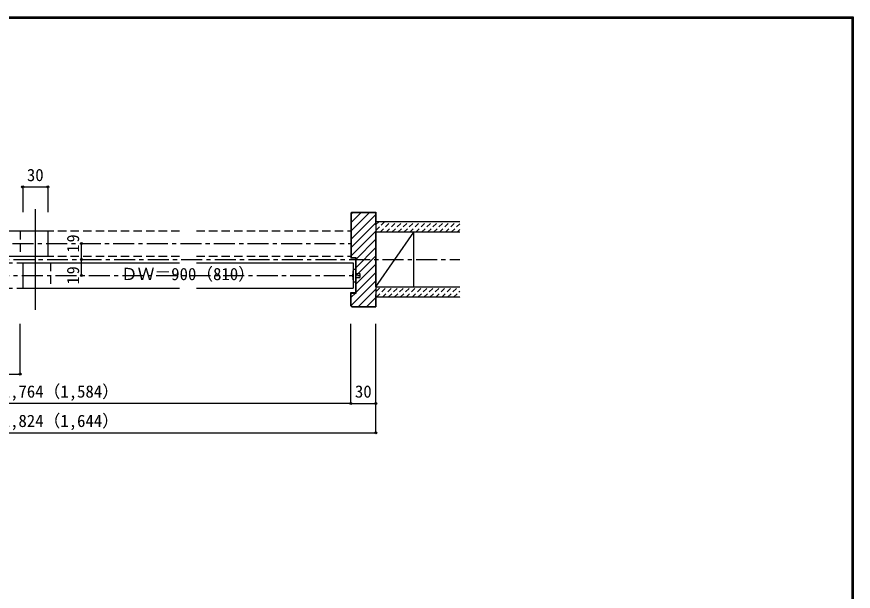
# Model space of a CAD drawing. Units: millimetres, scale not verified. Extents: x -973 to 977, y -718 to 696.
# Drawn here: x -20 to 977, y 11 to 696 of the extents above; entities that cross this region are included whole.
import ezdxf
from ezdxf.enums import TextEntityAlignment as Align

# ---------------------------------------------------------------- set-up
doc = ezdxf.new("R2010")
doc.units = ezdxf.units.MM
doc.header["$LTSCALE"] = 5
doc.header["$PDMODE"] = 32
doc.header["$PDSIZE"] = 2.5
for name, pattern in [('CHAIN1', [8, 5, -1, 1, -1]), ('DASHED1', [1.8, 1.2, -0.6]), ('DASHED2', [3, 2, -1])]:
    doc.linetypes.add(name, pattern=pattern)
for name, color, linetype in [('0-1_通り芯', 4, 'CHAIN1'), ('0-2_柱', 3, 'Continuous'), ('0-3_仕上げ', 2, 'Continuous'), ('0-4_枠', 3, 'Continuous'), ('0-6_扉', 6, 'Continuous'), ('0-7_金物', 7, 'Continuous'), ('0-B_寸法', 7, 'Continuous'), ('0-C_ハッチ', 4, 'DASHED1'), ('F-1_枠', 6, 'Continuous')]:
    doc.layers.add(name, color=color, linetype=linetype)
doc.styles.add('ＭＳ ゴシック', font='')
doc.styles.get('ＭＳ ゴシック').set_extended_font_data('MS Gothic')

msp = doc.modelspace()

# ---------------------------------------------------------------- linework, layer by layer
at = {"layer": '0-1_通り芯'}
for p, q in [((-385.366, 425.5), (377.672, 425.5)), ((-504.366, 406.5), (507.672, 406.5)), ((-374.366, 387.5), (388.672, 387.5))]:
    msp.add_line(p, q, dxfattribs=at)
at = {"layer": '0-2_柱'}
for p, q in [((407.672, 374), (407.672, 439)), ((452.672, 374), (452.672, 439))]:
    msp.add_line(p, q, dxfattribs=at)
at = {"layer": '0-2_柱', "color": 7}
msp.add_line((407.672, 374), (452.672, 439), dxfattribs=at)
at = {"layer": '0-3_仕上げ'}
for p, q in [((507.672, 451.5), (407.672, 451.5)), ((507.672, 439), (407.672, 439)), ((407.672, 374), (507.672, 374)), ((507.672, 361.5), (407.672, 361.5))]:
    msp.add_line(p, q, dxfattribs=at)
at = {"layer": '0-4_枠'}
for p, q in [((1.653, 466.5), (1.653, 346.5)), ((379.087, 463), (377.672, 461.586)), ((377.672, 461.586), (377.672, 408)), ((378.172, 461.086), (379.586, 462.5)), ((378.172, 461.086), (378.172, 408.5)), ((379.087, 463), (407.672, 463)), ((379.586, 462.5), (407.172, 462.5)), ((407.172, 462.5), (407.172, 448)), ((407.672, 463), (407.672, 350)), ((407.172, 448), (407.672, 448)), ((383.672, 408), (377.672, 408)), ((384.172, 408.5), (378.172, 408.5)), ((383.672, 367), (383.672, 408)), ((384.172, 366.5), (384.172, 408.5)), ((377.672, 367), (383.672, 367)), ((377.672, 351.414), (377.672, 367)), ((378.172, 366.5), (384.172, 366.5)), ((378.172, 351.621), (378.172, 366.5)), ((407.172, 365), (407.172, 350.5)), ((407.172, 365), (407.672, 365)), ((377.672, 351.414), (379.087, 350)), ((378.172, 351.621), (379.294, 350.5)), ((379.087, 350), (407.672, 350)), ((379.294, 350.5), (407.172, 350.5))]:
    msp.add_line(p, q, dxfattribs=at)
at = {"layer": '0-6_扉'}
for p, q in [((-170.357, 440.5), (16.653, 440.5)), ((16.653, 440.5), (16.653, 410.5)), ((-170.357, 410.5), (16.653, 410.5)), ((-13.347, 402.5), (173.663, 402.5)), ((-13.347, 402.5), (-13.347, 372.5)), ((193.663, 402.5), (380.672, 402.5)), ((380.672, 402.5), (380.672, 372.5)), ((-13.347, 372.5), (173.663, 372.5)), ((193.663, 372.5), (380.672, 372.5))]:
    msp.add_line(p, q, dxfattribs=at)
at = {"layer": '0-6_扉', "color": 2, "linetype": 'DASHED2'}
for p, q in [((-16.347, 440.5), (173.663, 440.5)), ((-16.347, 440.5), (-16.347, 410.5)), ((193.663, 440.5), (377.672, 440.5)), ((377.672, 440.5), (377.672, 410.5)), ((-16.347, 410.5), (173.663, 410.5)), ((193.663, 410.5), (377.672, 410.5)), ((-170.357, 402.5), (19.653, 402.5)), ((19.653, 402.5), (19.653, 372.5)), ((-170.357, 372.5), (19.653, 372.5))]:
    msp.add_line(p, q, dxfattribs=at)
at = {"layer": '0-7_金物'}
for p, q in [((380.672, 395), (383.672, 395)), ((383.672, 395), (383.672, 380)), ((383.672, 390), (388.672, 390)), ((388.672, 390), (388.672, 385)), ((380.672, 380), (383.672, 380)), ((383.672, 385), (388.672, 385))]:
    msp.add_line(p, q, dxfattribs=at)
msp.add_arc((411.124, 387.5), 31.361, 166.16371, 193.83632, dxfattribs=at)
at = {"layer": '0-B_寸法', "color": 4}
for p, q in [((-13.347, 493), (16.653, 493)), ((-13.347, 493), (-13.347, 463)), ((16.653, 493), (16.653, 463)), ((56.653, 406.5), (56.653, 425.5)), ((56.653, 387.5), (56.653, 406.5)), ((-16.347, 270), (-16.347, 330)), ((377.672, 235), (377.672, 330)), ((407.672, 200), (407.672, 330)), ((-374.366, 270), (-16.347, 270)), ((377.672, 235), (-374.366, 235)), ((377.672, 235), (407.672, 235)), ((-404.366, 200), (407.672, 200))]:
    msp.add_line(p, q, dxfattribs=at)
at = {"layer": '0-B_寸法'}
for p in [(-13.347, 493), (16.653, 493), (56.653, 425.5), (56.653, 406.5), (56.653, 387.5), (-16.347, 270), (377.672, 235), (407.672, 235), (407.672, 200)]:
    msp.add_point(p, dxfattribs=at)
at = {"layer": '0-C_ハッチ', "linetype": 'Continuous'}
for p, q in [((378.172, 460.458), (380.214, 462.5)), ((378.172, 450.558), (390.114, 462.5)), ((378.172, 440.659), (400.013, 462.5)), ((378.172, 430.759), (407.172, 459.76)), ((378.172, 420.86), (407.172, 449.86)), ((378.172, 410.96), (407.672, 440.461)), ((384.172, 407.061), (407.672, 430.561)), ((384.172, 397.162), (407.672, 420.662)), ((384.172, 387.262), (407.672, 410.762)), ((384.172, 377.363), (407.672, 400.863)), ((384.172, 367.463), (407.672, 390.963)), ((378.201, 351.592), (407.672, 381.064)), ((387.008, 350.5), (407.672, 371.164)), ((378.172, 361.463), (383.209, 366.5)), ((396.908, 350.5), (407.172, 360.765)), ((406.807, 350.5), (407.172, 350.865))]:
    msp.add_line(p, q, dxfattribs=at)
at = {"layer": '0-C_ハッチ'}
for p, q in [((407.672, 448.172), (411, 451.5)), ((407.672, 441.101), (418.072, 451.5)), ((412.643, 439), (425.143, 451.5)), ((419.714, 439), (432.214, 451.5)), ((426.785, 439), (439.285, 451.5)), ((433.856, 439), (446.356, 451.5)), ((440.927, 439), (453.427, 451.5)), ((447.998, 439), (460.498, 451.5)), ((455.069, 439), (467.569, 451.5)), ((462.14, 439), (474.64, 451.5)), ((469.211, 439), (481.711, 451.5)), ((476.282, 439), (488.782, 451.5)), ((483.353, 439), (495.853, 451.5)), ((490.424, 439), (502.924, 451.5)), ((497.495, 439), (507.672, 449.177)), ((504.566, 439), (507.672, 442.106)), ((407.672, 367.964), (413.709, 374)), ((408.28, 361.5), (420.78, 374)), ((415.351, 361.5), (427.851, 374)), ((422.422, 361.5), (434.922, 374)), ((429.493, 361.5), (441.993, 374)), ((436.564, 361.5), (449.064, 374)), ((443.635, 361.5), (456.135, 374)), ((450.706, 361.5), (463.206, 374)), ((457.777, 361.5), (470.277, 374)), ((464.848, 361.5), (477.348, 374)), ((471.919, 361.5), (484.419, 374)), ((478.99, 361.5), (491.49, 374)), ((486.061, 361.5), (498.561, 374)), ((493.132, 361.5), (505.632, 374)), ((500.204, 361.5), (507.672, 368.969)), ((507.275, 361.5), (507.672, 361.898))]:
    msp.add_line(p, q, dxfattribs=at)
at = {"layer": 'F-1_枠'}
for p, q in [((-973.347, 695.833), (976.653, 695.833)), ((-973.347, 695), (976.653, 695)), ((-973.347, 694.167), (976.653, 694.167)), ((974.986, 695.833), (974.986, -700.833)), ((975.82, 695.833), (975.82, -700.833)), ((976.653, 695.833), (976.653, -700.833))]:
    msp.add_line(p, q, dxfattribs=at)

# ---------------------------------------------------------------- texts
at = {"layer": '0-B_寸法', "style": 'ＭＳ ゴシック'}
for s, p in [('30', (-8.347, 495.5)), ('ＤＷ＝900（810）', (103.663, 377.5)), ('枠内＝1,764（1,584）', (-98.347, 237.5)), ('30', (382.672, 237.5)), ('枠外＝1,824（1,644）', (-98.347, 202.5))]:
    msp.add_text(s, height=14.66, dxfattribs=at).set_placement(p, align=Align.BOTTOM_LEFT)
at = {"layer": '0-B_寸法', "char_height": 14.66, "attachment_point": 7, "rotation": 90, "style": 'ＭＳ ゴシック'}
for insert in [(54.153, 414.875), (54.153, 376.875)]:
    msp.add_mtext('\\T1.27;\\W0.95;19', dxfattribs=dict(at, insert=insert))

doc.saveas('drawing.dxf')
